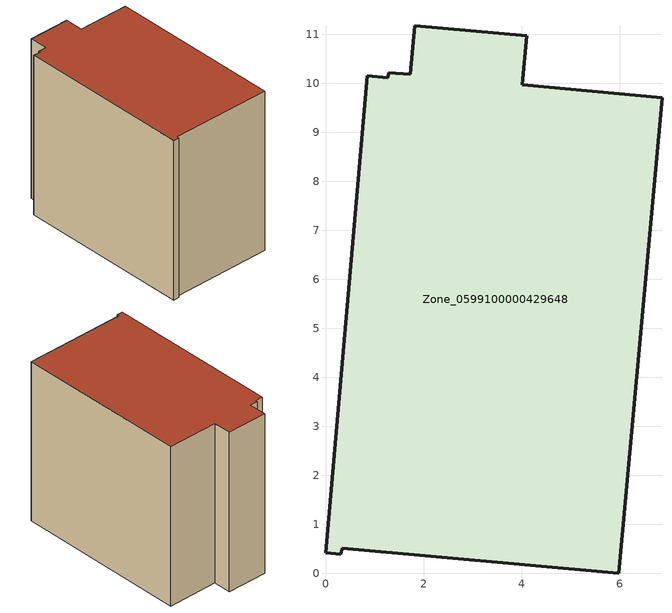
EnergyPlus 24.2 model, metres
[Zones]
Zone_0599100000429648
 floor ground (C_G): 1.73,10.18 1.82,11.18 4.11,10.97 4.02,9.97 6.87,9.71 5.98,0 0.34,0.51 0.32,0.4 0,0.42 0.86,10.16 1.27,10.12 1.29,10.22 z0
 wall outside (C_F): 4.02,9.97 4.11,10.97 1.82,11.18 1.73,10.18 1.29,10.22 1.27,10.12 0.86,10.16 0,0.42 0.32,0.4 0.34,0.51 5.98,0 6.87,9.71 4.02,9.97 z0:9.18
 roof outside (C_R): 1.73,10.18 1.29,10.22 1.27,10.12 0.86,10.16 0,0.42 0.32,0.4 0.34,0.51 5.98,0 6.87,9.71 4.02,9.97 4.11,10.97 1.82,11.18 z9.18
[BUILDING]
Pand.0599100000429648: North Axis=0; Terrain=City; Loads Convergence Tolerance Value=0.04; Temperature Convergence Tolerance Value=0.4; Solar Distribution=FullExterior; Maximum Number of Warmup Days=25; Minimum Number of Warmup Days=1
[Site:Location]
Rotterdam.The.Hague.AP_ZH_NLD Design_Conditions: Latitude=51.96; Longitude=4.45; Time Zone=1; Elevation=-4.5
[SITE:GROUNDTEMPERATURE:BUILDINGSURFACE]
18, 18, 18, 18, 18, 18, 18, 18, 18, 18, 18, 18
[MATERIAL] Thermal Absorptance=0.9; Solar Absorptance=0.7; Visible Absorptance=0.7
Name | Roughness | Thickness | Conductivity | Density | Specific Heat
G.TC.2006-2014 | MediumSmooth | 0.15 | 0.06 | 540 | 1210
F.TC.2006-2014 | Rough | 0.3 | 0.12 | 1920 | 840
R.TC.2006-2014 | MediumRough | 0.2 | 0.08 | 1500 | 1000
[CONSTRUCTION]
C_G: G.TC.2006-2014
C_F: F.TC.2006-2014
C_R: R.TC.2006-2014
[ZONE]
Zone_0599100000429648: Type=1; Multiplier=1; Ceiling Height=Autocalculate; Volume=Autocalculate; Floor Area=autocalculate; Part of Total Floor Area=Yes
[ZONEINFILTRATION:DESIGNFLOWRATE]
Infil_Zone_0599100000429648: Zone or ZoneList or Space or SpaceList=Zone_0599100000429648; Schedule=AlwaysOn; Design Flow Rate Calculation Method=Flow/Area; Flow Rate per Floor Area=0.0015; Constant Term Coefficient=1; Temperature Term Coefficient=0; Velocity Term Coefficient=0; Velocity Squared Term Coefficient=0
[HVACTEMPLATE:ZONE:IDEALLOADSAIRSYSTEM]
Zone_0599100000429648: Maximum Heating Supply Air Temperature=50; Minimum Cooling Supply Air Temperature=13; Maximum Heating Supply Air Humidity Ratio=0.0156; Minimum Cooling Supply Air Humidity Ratio=0.0077; Heating Limit=NoLimit; Cooling Limit=NoLimit; Dehumidification Control Type=ConstantSensibleHeatRatio; Cooling Sensible Heat Ratio=0.7; Dehumidification Setpoint=60; Humidification Control Type=None; Humidification Setpoint=30; Outdoor Air Method=None; Outdoor Air Flow Rate per Person=0.00944; Outdoor Air Flow Rate per Zone Floor Area=0; Outdoor Air Flow Rate per Zone=0; Demand Controlled Ventilation Type=None; Outdoor Air Economizer Type=NoEconomizer; Heat Recovery Type=None; Sensible Heat Recovery Effectiveness=0.7; Latent Heat Recovery Effectiveness=0.65
[ZONECONTROL:THERMOSTAT]
ThermostatControl_Zone_0599100000429648: Zone or ZoneList=Zone_0599100000429648; Control Type Schedule=DualSetpointControlType; Control 1=Thermostat_Zone_0599100000429648; Temperature Difference Between Cutout And Setpoint=0
[THERMOSTATSETPOINT:DUALSETPOINT]
Thermostat_Zone_0599100000429648: Heating Setpoint Temperature Schedule=HeatingSetpoint_Zone_0599100000429648; Cooling Setpoint Temperature Schedule=CoolingSetpoint_Zone_0599100000429648
[SCHEDULE:COMPACT]
HeatingSetpoint_Zone_0599100000429648: Through: 12/31, For: AllDays, Until: 24:00, 21
CoolingSetpoint_Zone_0599100000429648: Through: 12/31, For: AllDays, Until: 24:00, 24
DualSetpointControlType: Through: 12/31, For: AllDays, Until: 24:00, 4
AlwaysOn: Through: 12/31, For: AllDays, Until: 24:00, 1
